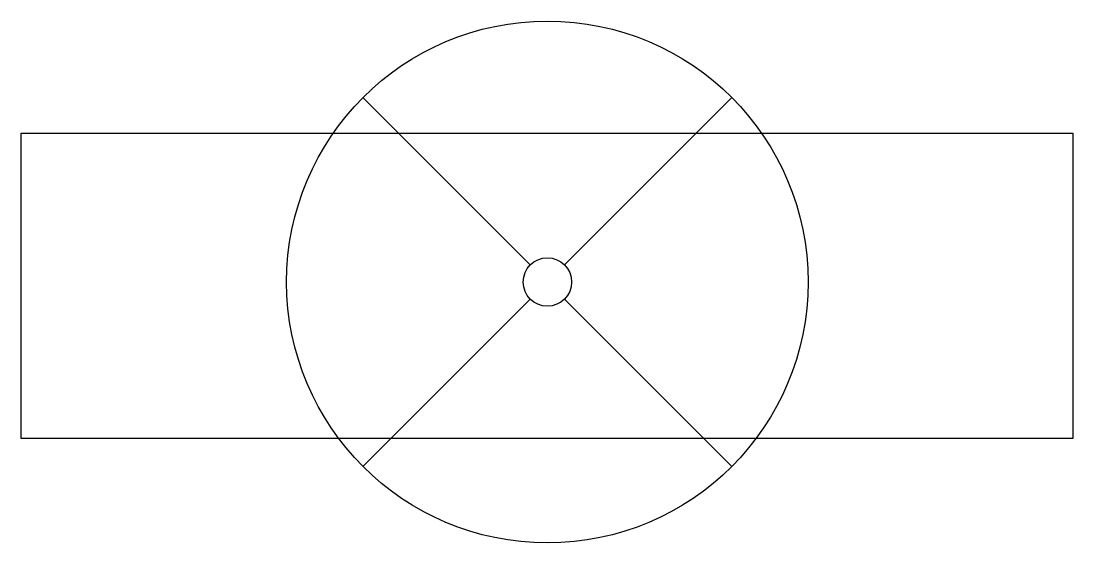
# Model space of a CAD drawing. Header units: feet. Extents: x -0.12 to 0.12, y -0.06 to 0.059.
import ezdxf

# ---------------------------------------------------------------- set-up
doc = ezdxf.new("R2010")
doc.units = ezdxf.units.FT
doc.header["$MEASUREMENT"] = 0

msp = doc.modelspace()

# ---------------------------------------------------------------- linework, layer by layer
for p, q in [((-0.04206, 0.04204), (-0.0039, 0.00388)), ((0.00391, 0.00388), (0.04208, 0.04204)), ((-0.04206, -0.0421), (-0.0039, -0.00393)), ((0.00391, -0.00393), (0.04208, -0.0421))]:
    msp.add_line(p, q)
at = {"flags": 128}
msp.add_lwpolyline([(0.11992, -0.03568), (-0.12008, -0.03568), (-0.12008, 0.03392), (0.11992, 0.03392)], close=True, dxfattribs=at)
for radius in [0.05949, 0.00552]:
    msp.add_circle((0.00001, -0.00003), radius)

doc.saveas('drawing.dxf')
